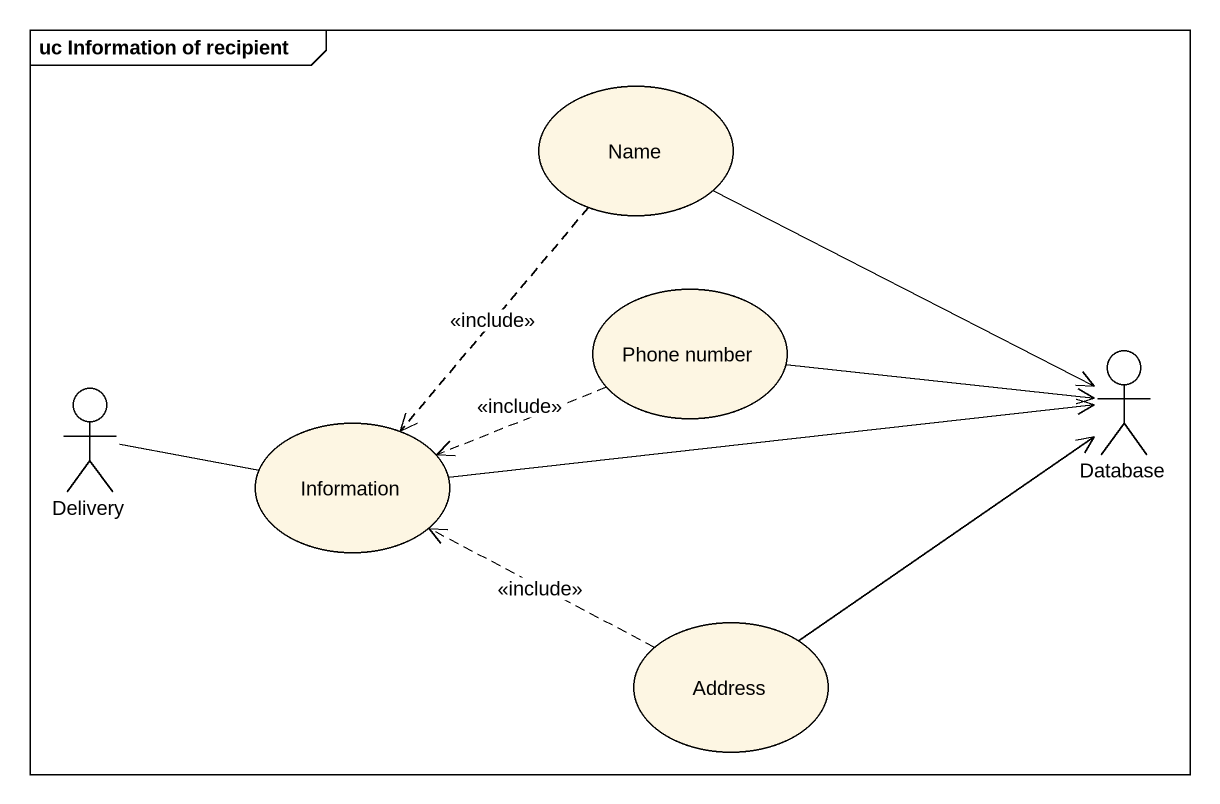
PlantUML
@startuml
mainframe uc Information of recipient
usecase Name
usecase "Phone number" as Phone_number
actor Delivery
actor "Database" as Database_
usecase Information
usecase Address
Name -right-> Database_
Name ..> Information : <<include>>
Phone_number -right-> Database_
Phone_number .left.> Information : <<include>>
Delivery -right- Information
Information -right-> Database_
Address -up-> Database_
Address .left.> Information : <<include>>
@enduml
